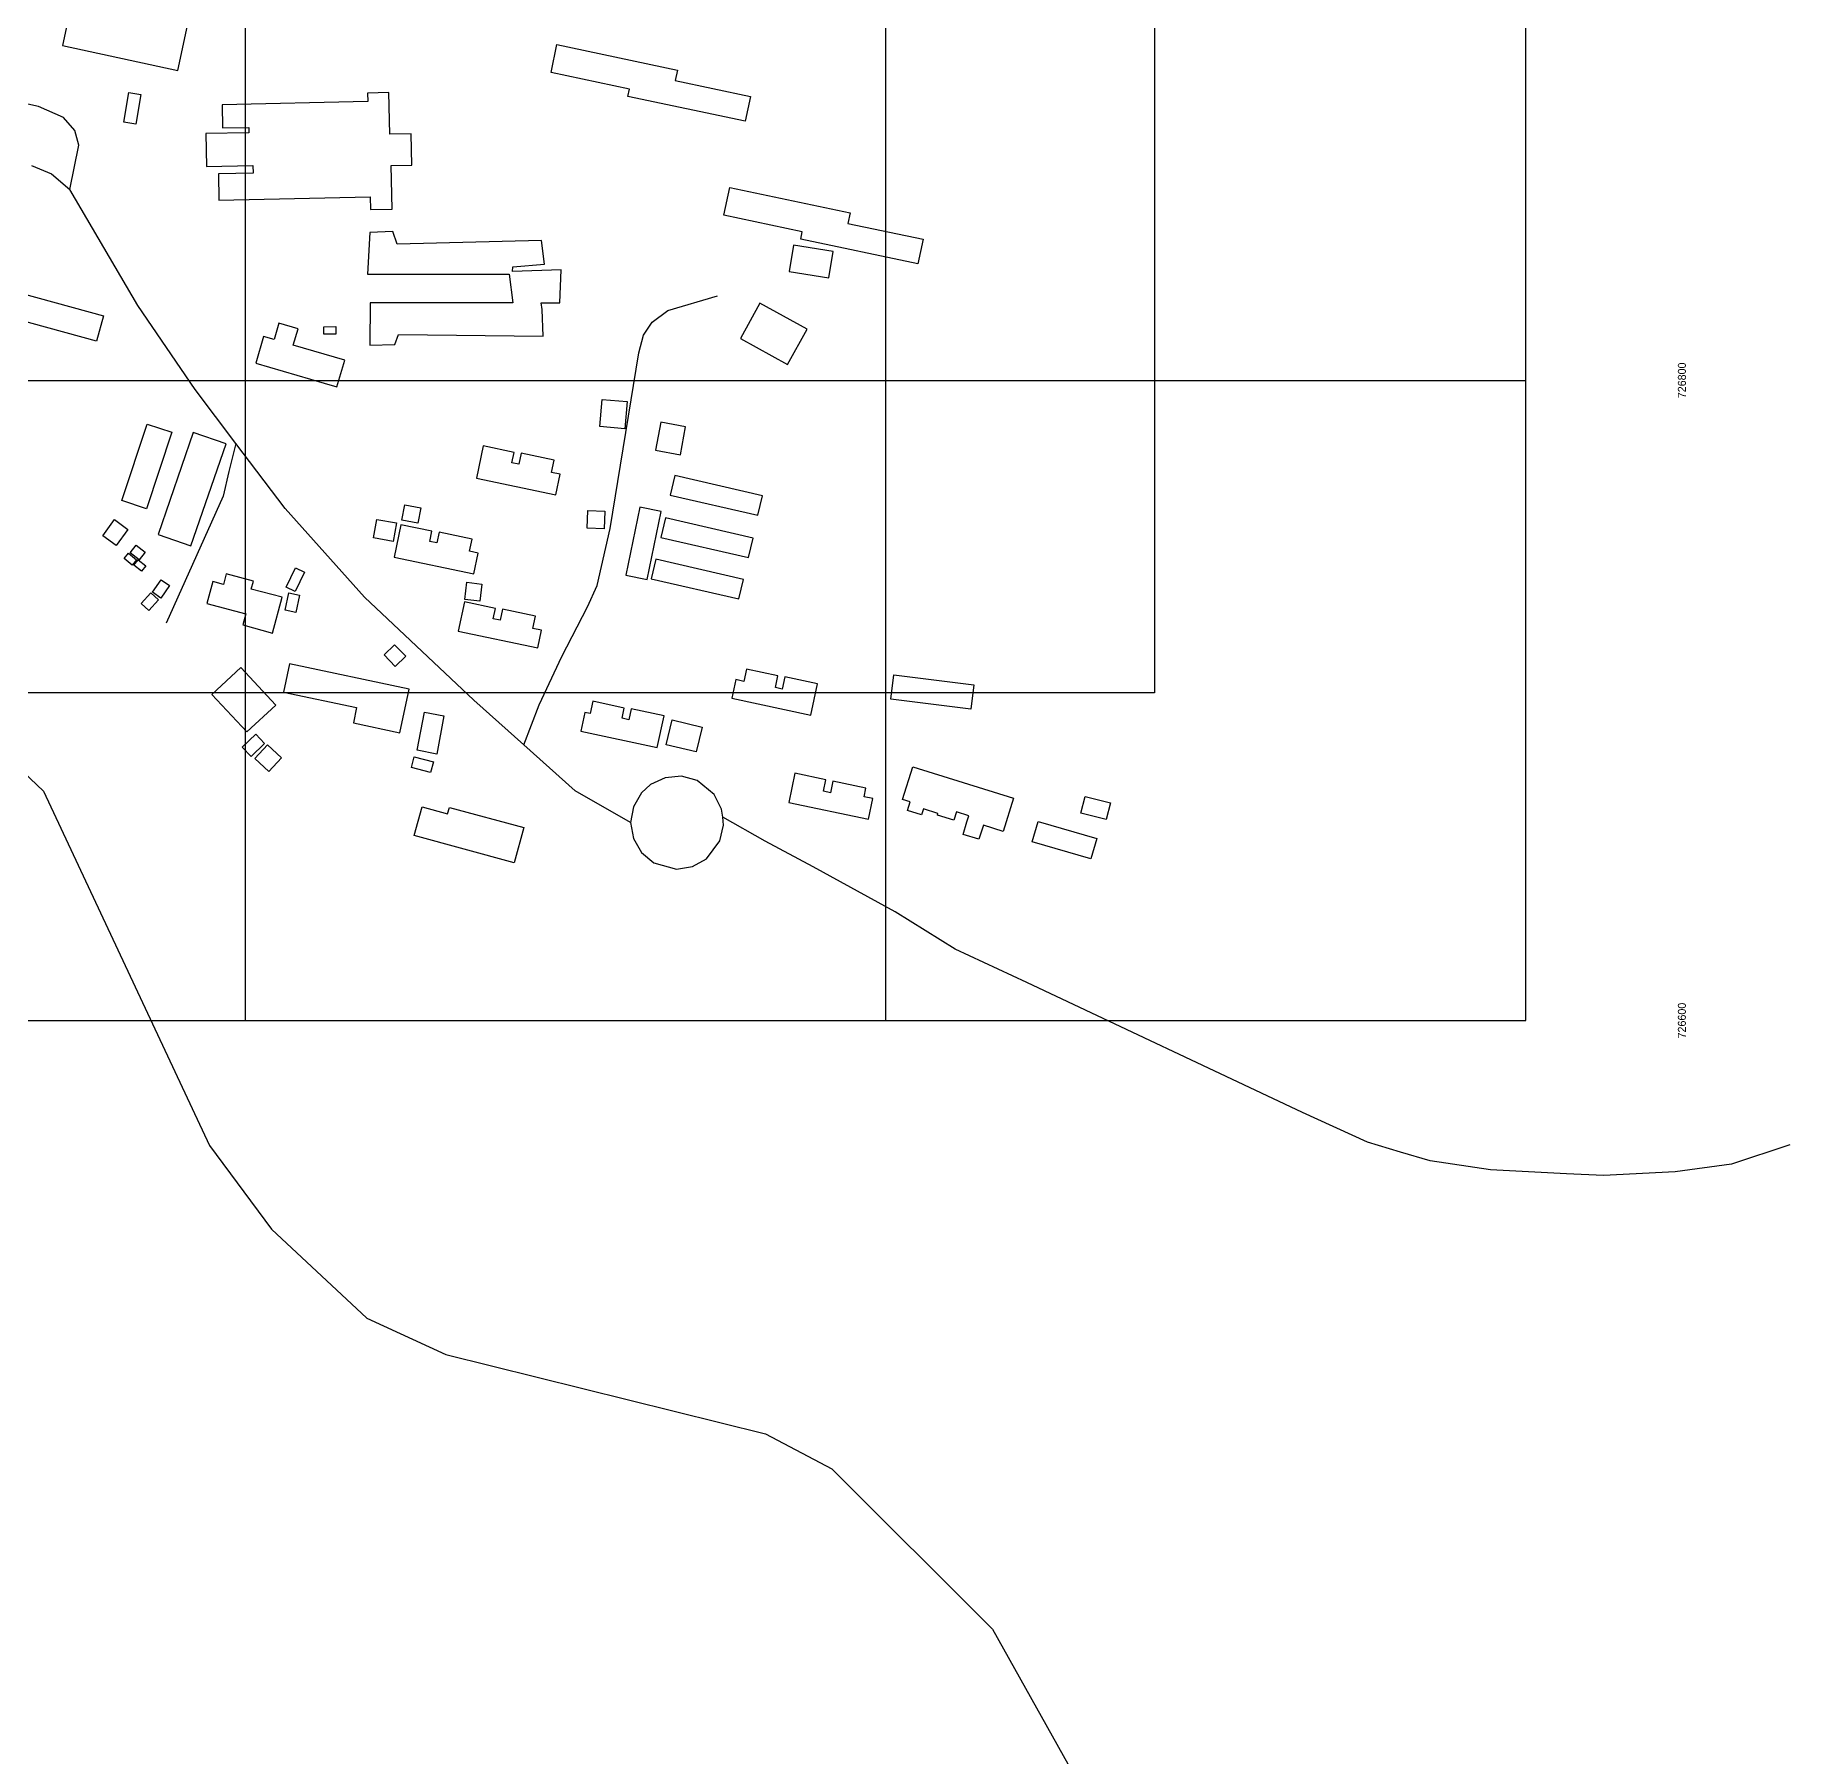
# Model space of a CAD drawing. Header units: metres. Extents: x 375284 to 378017, y 725251 to 730423.
# Drawn here: x 376934 to 377483, y 726370 to 726908 of the extents above; entities that cross this region are included whole.
import ezdxf
from ezdxf.enums import TextEntityAlignment as Align

# ---------------------------------------------------------------- set-up
doc = ezdxf.new("R2010")
doc.units = ezdxf.units.M
for name, color, linetype in [('BUILDINGS', 7, 'Continuous'), ('COORDS', 4, 'Continuous'), ('GRID', 4, 'Continuous'), ('PLOT', 1, 'Continuous'), ('RIVERS', 5, 'Continuous'), ('ROADS', 8, 'Continuous')]:
    doc.layers.add(name, color=color, linetype=linetype)

msp = doc.modelspace()

# ---------------------------------------------------------------- linework, layer by layer
at = {"layer": 'BUILDINGS'}
for p, q in [((376945.81, 726918.66), (376942.78, 726904.65)), ((376978.86, 726896.84), (376981.89, 726910.84)), ((376942.78, 726904.65), (376978.86, 726896.84)), ((377095.45, 726896.16), (377097.3, 726904.88)), ((377097.3, 726904.88), (377134.94, 726896.93)), ((377119.97, 726890.99), (377095.45, 726896.16)), ((377134.94, 726896.93), (377134.24, 726893.64)), ((376961.96, 726880.65), (376963.53, 726889.9)), ((376963.53, 726889.9), (376967.27, 726889.26)), ((377044.78, 726889.91), (377038.15, 726889.77)), ((377045.06, 726876.87), (377044.78, 726889.91)), ((377119.49, 726888.72), (377119.97, 726890.99)), ((377134.24, 726893.64), (377157.72, 726888.68)), ((376967.27, 726889.26), (376965.7, 726880.01)), ((377038.21, 726887.12), (376992.7, 726886.11)), ((376992.7, 726886.11), (376992.85, 726878.84)), ((377038.15, 726889.77), (377038.21, 726887.12)), ((377156.09, 726880.99), (377119.49, 726888.72)), ((377157.72, 726888.68), (377156.09, 726880.99)), ((376965.7, 726880.01), (376961.96, 726880.65)), ((376992.85, 726878.84), (377000.98, 726879.02)), ((377000.98, 726879.02), (377001.01, 726877.37)), ((377001.01, 726877.37), (376987.62, 726877.08)), ((376987.62, 726877.08), (376987.85, 726866.83)), ((377051.74, 726877.02), (377045.06, 726876.87)), ((377051.95, 726867.25), (377051.74, 726877.02)), ((376987.85, 726866.83), (377002.31, 726867.14)), ((377002.37, 726864.72), (376991.52, 726864.49)), ((376991.52, 726864.49), (376991.7, 726856.32)), ((377002.31, 726867.14), (377002.37, 726864.72)), ((377045.54, 726867.1), (377051.95, 726867.25)), ((377045.84, 726853.5), (377045.54, 726867.1)), ((376991.7, 726856.32), (377038.9, 726857.35)), ((377038.9, 726857.35), (377038.99, 726853.35)), ((377149.43, 726851.57), (377151.27, 726860.29)), ((377151.27, 726860.29), (377188.91, 726852.33)), ((377038.99, 726853.35), (377045.84, 726853.5)), ((377173.93, 726846.39), (377149.43, 726851.57)), ((377188.91, 726852.33), (377188.21, 726849.04)), ((377038.81, 726846.17), (377038.11, 726833.17)), ((377045.98, 726846.54), (377038.81, 726846.17)), ((377047.38, 726842.58), (377045.98, 726846.54)), ((377173.46, 726844.12), (377173.93, 726846.39)), ((377188.21, 726849.04), (377211.68, 726844.09)), ((377092.46, 726843.74), (377047.38, 726842.58)), ((377093.45, 726836.31), (377092.46, 726843.74)), ((377171.17, 726842.23), (377169.87, 726834.01)), ((377183.54, 726840.27), (377171.17, 726842.23)), ((377210.06, 726836.4), (377173.46, 726844.12)), ((377211.68, 726844.09), (377210.06, 726836.4)), ((377083.38, 726833.99), (377083.54, 726835.48)), ((377083.54, 726835.48), (377093.45, 726836.31)), ((377182.24, 726832.05), (377183.54, 726840.27)), ((377038.11, 726833.17), (377082.39, 726833.17)), ((377082.39, 726833.17), (377083.54, 726824.25)), ((377098.57, 726834.5), (377083.38, 726833.99)), ((377098.24, 726824.25), (377098.57, 726834.5)), ((377169.87, 726834.01), (377182.24, 726832.05)), ((376930.17, 726827.16), (376955.64, 726820.12)), ((377038.97, 726824.25), (377038.79, 726810.99)), ((377083.54, 726824.25), (377038.97, 726824.25)), ((377092.37, 726824.2), (377098.24, 726824.25)), ((377092.63, 726822.1), (377092.37, 726824.2)), ((377160.73, 726824.11), (377154.63, 726813.09)), ((377175.44, 726815.95), (377160.73, 726824.11)), ((376953.45, 726812.23), (376927.99, 726819.27)), ((376955.64, 726820.12), (376953.45, 726812.23)), ((377092.95, 726813.85), (377092.63, 726822.1)), ((377005.66, 726813.71), (377003.24, 726805.35)), ((377008.95, 726812.75), (377005.66, 726813.71)), ((377010.45, 726817.88), (377008.95, 726812.75)), ((377016.41, 726816.14), (377010.45, 726817.88)), ((377014.9, 726811.02), (377016.41, 726816.14)), ((377024.44, 726816.75), (377028.18, 726816.83)), ((377024.5, 726814.41), (377024.44, 726816.75)), ((377028.23, 726814.47), (377024.5, 726814.41)), ((377028.18, 726816.83), (377028.23, 726814.47)), ((377046.65, 726811.19), (377047.75, 726814.34)), ((377047.75, 726814.34), (377092.95, 726813.85)), ((377154.63, 726813.09), (377169.34, 726804.94)), ((377169.34, 726804.94), (377175.44, 726815.95)), ((377031, 726806.33), (377014.9, 726811.02)), ((377038.79, 726810.99), (377046.65, 726811.19)), ((377003.24, 726805.35), (377024.54, 726799.13)), ((377028.56, 726797.97), (377031, 726806.33)), ((377024.54, 726799.13), (377028.56, 726797.97)), ((377110.7, 726785.54), (377111.41, 726794.06)), ((377111.41, 726794.06), (377119.18, 726793.41)), ((377119.18, 726793.41), (377118.47, 726784.89)), ((376961.3, 726762.47), (376969.22, 726786.36)), ((376969.22, 726786.36), (376976.98, 726783.8)), ((377129.71, 726786.91), (377128.06, 726778.16)), ((377137.5, 726785.45), (377129.71, 726786.91)), ((376976.98, 726783.8), (376969.06, 726759.91)), ((376983.68, 726783.72), (376972.67, 726751.89)), ((376982.93, 726748.35), (376993.93, 726780.18)), ((376993.93, 726780.18), (376983.68, 726783.72)), ((377118.47, 726784.89), (377110.7, 726785.54)), ((377135.86, 726776.69), (377137.5, 726785.45)), ((377074.23, 726779.52), (377072.11, 726769.42)), ((377083.91, 726777.48), (377074.23, 726779.52)), ((377083.23, 726774.27), (377083.91, 726777.48)), ((377086.13, 726777.22), (377085.41, 726773.82)), ((377096.42, 726775.06), (377086.13, 726777.22)), ((377095.62, 726771.24), (377096.42, 726775.06)), ((377128.06, 726778.16), (377135.86, 726776.69)), ((377072.11, 726769.42), (377096.97, 726764.2)), ((377085.41, 726773.82), (377083.23, 726774.27)), ((377098.33, 726770.66), (377095.62, 726771.24)), ((377096.97, 726764.2), (377098.33, 726770.66)), ((377134.12, 726770.25), (377132.71, 726764.15)), ((377161.49, 726763.95), (377134.12, 726770.25)), ((377132.71, 726764.15), (377160.09, 726757.87)), ((377160.09, 726757.87), (377161.49, 726763.95)), ((376969.06, 726759.91), (376961.3, 726762.47)), ((377048.86, 726756.32), (377049.79, 726761.1)), ((377049.79, 726761.1), (377054.77, 726760.13)), ((377054.77, 726760.13), (377053.83, 726755.35)), ((377106.71, 726753.86), (377106.93, 726759.38)), ((377106.93, 726759.38), (377112.27, 726759.17)), ((377112.27, 726759.17), (377112.04, 726753.64)), ((377123.16, 726760.41), (377118.81, 726739.14)), ((377129.85, 726759.05), (377123.16, 726760.41)), ((377125.51, 726737.77), (377129.85, 726759.05)), ((376955.38, 726751.44), (376959.1, 726756.51)), ((376959.1, 726756.51), (376963.27, 726753.45)), ((376963.27, 726753.45), (376959.56, 726748.38)), ((377039.97, 726750.77), (377040.99, 726756.55)), ((377040.99, 726756.55), (377047.13, 726755.47)), ((377047.13, 726755.47), (377046.13, 726749.69)), ((377048.57, 726754.89), (377046.45, 726744.8)), ((377058.25, 726752.86), (377048.57, 726754.89)), ((377053.83, 726755.35), (377048.86, 726756.32)), ((377057.57, 726749.66), (377058.25, 726752.86)), ((377112.04, 726753.64), (377106.71, 726753.86)), ((377131.2, 726757.04), (377129.8, 726750.96)), ((377158.57, 726750.75), (377131.2, 726757.04)), ((376959.56, 726748.38), (376955.38, 726751.44)), ((376963.95, 726746.09), (376965.78, 726748.48)), ((376965.78, 726748.48), (376968.62, 726746.32)), ((376972.67, 726751.89), (376982.93, 726748.35)), ((377046.13, 726749.69), (377039.97, 726750.77)), ((377059.75, 726749.2), (377057.57, 726749.66)), ((377060.47, 726752.6), (377059.75, 726749.2)), ((377070.76, 726750.44), (377060.47, 726752.6)), ((377069.96, 726746.61), (377070.76, 726750.44)), ((377129.8, 726750.96), (377157.18, 726744.67)), ((377157.18, 726744.67), (377158.57, 726750.75)), ((376962.08, 726744.31), (376963.43, 726745.98)), ((376964.58, 726742.29), (376962.08, 726744.31)), ((376963.43, 726745.98), (376965.92, 726743.96)), ((376966.79, 726743.93), (376963.95, 726746.09)), ((376965.92, 726743.96), (376964.58, 726742.29)), ((376965.13, 726742.29), (376966.42, 726743.93)), ((376967.51, 726740.4), (376965.13, 726742.29)), ((376966.42, 726743.93), (376968.81, 726742.04)), ((376968.62, 726746.32), (376966.79, 726743.93)), ((376968.81, 726742.04), (376967.51, 726740.4)), ((377046.45, 726744.8), (377071.31, 726739.58)), ((377072.67, 726746.05), (377069.96, 726746.61)), ((377071.31, 726739.58), (377072.67, 726746.05)), ((377128.15, 726744.11), (377126.75, 726738.01)), ((377155.53, 726737.81), (377128.15, 726744.11)), ((376970.89, 726733.84), (376973.61, 726737.73)), ((376973.61, 726737.73), (376976.23, 726735.91)), ((376989.76, 726737.15), (376987.95, 726730.3)), ((376993.08, 726736.27), (376989.76, 726737.15)), ((376993.94, 726739.52), (376993.08, 726736.27)), ((377002.44, 726737.28), (376993.94, 726739.52)), ((377001.79, 726734.82), (377002.44, 726737.28)), ((377012.69, 726735.38), (377015.56, 726741.4)), ((377018.38, 726740.05), (377015.49, 726734.04)), ((377015.56, 726741.4), (377018.38, 726740.05)), ((377068.53, 726731.58), (377069.19, 726736.92)), ((377069.19, 726736.92), (377073.84, 726736.33)), ((377073.84, 726736.33), (377073.16, 726730.99)), ((377118.81, 726739.14), (377125.51, 726737.77)), ((377126.75, 726738.01), (377154.13, 726731.73)), ((377154.13, 726731.73), (377155.53, 726737.81)), ((376967.36, 726730.27), (376970.36, 726733.63)), ((376972.84, 726731.43), (376969.83, 726728.07)), ((376970.36, 726733.63), (376972.84, 726731.43)), ((376973.49, 726732.01), (376970.89, 726733.84)), ((376976.23, 726735.91), (376973.49, 726732.01)), ((377011.42, 726732.28), (377001.79, 726734.82)), ((377008.46, 726721.06), (377011.42, 726732.28)), ((377012.35, 726728.22), (377013.51, 726733.59)), ((377015.49, 726734.04), (377012.69, 726735.38)), ((377013.51, 726733.59), (377016.86, 726732.87)), ((377016.86, 726732.87), (377015.7, 726727.49)), ((377073.16, 726730.99), (377068.53, 726731.58)), ((376969.83, 726728.07), (376967.36, 726730.27)), ((376987.95, 726730.3), (377000.05, 726727.1)), ((377000.05, 726727.1), (376999.14, 726723.63)), ((377015.7, 726727.49), (377012.35, 726728.22)), ((377068.37, 726730.78), (377066.44, 726721.62)), ((377078.05, 726728.75), (377068.37, 726730.78)), ((377077.38, 726725.54), (377078.05, 726728.75)), ((377079.56, 726725.09), (377077.38, 726725.54)), ((377080.27, 726728.49), (377079.56, 726725.09)), ((377090.57, 726726.33), (377080.27, 726728.49)), ((377089.75, 726722.51), (377090.57, 726726.33)), ((376999.14, 726723.63), (377008.46, 726721.06)), ((377066.44, 726721.62), (377091.31, 726716.4)), ((377092.47, 726721.94), (377089.75, 726722.51)), ((377091.31, 726716.4), (377092.47, 726721.94)), ((377043.26, 726714.26), (377046.53, 726717.43)), ((377046.53, 726717.43), (377050.04, 726713.81)), ((376989.5, 726701.86), (376998.55, 726710.25)), ((376998.55, 726710.25), (377009.42, 726698.54)), ((377013.72, 726711.48), (377011.84, 726702.61)), ((377051.08, 726703.56), (377013.72, 726711.48)), ((377046.76, 726710.64), (377043.26, 726714.26)), ((377050.04, 726713.81), (377046.76, 726710.64)), ((377156.51, 726709.79), (377155.69, 726705.96)), ((377166.31, 726707.68), (377156.51, 726709.79)), ((377048.2, 726689.94), (377051.08, 726703.56)), ((377153.15, 726706.5), (377151.9, 726700.68)), ((377155.69, 726705.96), (377153.15, 726706.5)), ((377165.53, 726704.04), (377166.31, 726707.68)), ((377167.66, 726703.58), (377165.53, 726704.04)), ((377168.47, 726707.4), (377167.66, 726703.58)), ((377178.73, 726705.2), (377168.47, 726707.4)), ((377176.63, 726695.38), (377178.73, 726705.2)), ((377201.59, 726700.41), (377202.53, 726708.03)), ((377202.53, 726708.03), (377227.55, 726704.89)), ((377227.55, 726704.89), (377226.59, 726697.28)), ((377000.38, 726690.15), (376989.5, 726701.86)), ((377009.42, 726698.54), (377000.38, 726690.15)), ((377011.84, 726702.61), (377034.71, 726697.77)), ((377108.53, 726699.74), (377107.71, 726695.91)), ((377118.34, 726697.63), (377108.53, 726699.74)), ((377151.9, 726700.68), (377176.63, 726695.38)), ((377226.59, 726697.28), (377201.59, 726700.41)), ((377034.71, 726697.77), (377033.69, 726693.01)), ((377033.69, 726693.01), (377048.2, 726689.94)), ((377053.63, 726684.44), (377055.91, 726696.35)), ((377055.91, 726696.35), (377062, 726695.18)), ((377062, 726695.18), (377059.73, 726683.27)), ((377105.98, 726696.28), (377104.74, 726690.46)), ((377107.71, 726695.91), (377105.98, 726696.28)), ((377117.65, 726694.42), (377118.34, 726697.63)), ((377119.78, 726693.97), (377117.65, 726694.42)), ((377120.5, 726697.35), (377119.78, 726693.97)), ((377130.75, 726695.16), (377120.5, 726697.35)), ((377128.65, 726685.34), (377130.75, 726695.16)), ((377131.41, 726686.16), (377133.28, 726693.91)), ((377133.28, 726693.91), (377142.65, 726691.66)), ((376998.92, 726685.41), (377003.17, 726689.48)), ((377003.17, 726689.48), (377005.96, 726686.55)), ((377104.74, 726690.46), (377128.65, 726685.34)), ((377142.65, 726691.66), (377140.78, 726683.91)), ((377001.71, 726682.49), (376998.92, 726685.41)), ((377005.96, 726686.55), (377001.71, 726682.49)), ((377002.95, 726681.9), (377006.91, 726686.12)), ((377007.29, 726677.84), (377002.95, 726681.9)), ((377006.91, 726686.12), (377011.24, 726682.05)), ((377011.24, 726682.05), (377007.29, 726677.84)), ((377051.83, 726679.02), (377052.7, 726682.39)), ((377052.7, 726682.39), (377058.71, 726680.82)), ((377059.73, 726683.27), (377053.63, 726684.44)), ((377140.78, 726683.91), (377131.41, 726686.16)), ((377057.83, 726677.46), (377051.83, 726679.02)), ((377058.71, 726680.82), (377057.83, 726677.46)), ((377171.66, 726677.28), (377169.75, 726668.12)), ((377181.35, 726675.24), (377171.66, 726677.28)), ((377205.25, 726669.04), (377208.43, 726679.27)), ((377208.43, 726679.27), (377239.98, 726669.46)), ((377180.59, 726671.64), (377181.35, 726675.24)), ((377182.77, 726671.19), (377180.59, 726671.64)), ((377183.53, 726674.78), (377182.77, 726671.19)), ((377193.82, 726672.62), (377183.53, 726674.78)), ((377193.26, 726669.93), (377193.82, 726672.62)), ((377052.73, 726657.83), (377055.16, 726666.73)), ((377055.16, 726666.73), (377063.13, 726664.56)), ((377063.13, 726664.56), (377063.68, 726666.61)), ((377063.68, 726666.61), (377086.9, 726660.27)), ((377169.75, 726668.12), (377194.61, 726662.89)), ((377195.96, 726669.37), (377193.26, 726669.93)), ((377194.61, 726662.89), (377195.96, 726669.37)), ((377207.62, 726668.3), (377205.25, 726669.04)), ((377206.78, 726665.61), (377207.62, 726668.3)), ((377211.19, 726664.25), (377206.78, 726665.61)), ((377211.79, 726666.15), (377211.19, 726664.25)), ((377216.32, 726664.74), (377211.79, 726666.15)), ((377222.08, 726665.22), (377221.26, 726662.58)), ((377226, 726664.01), (377222.08, 726665.22)), ((377239.98, 726669.46), (377236.75, 726659.07)), ((377261, 726664.81), (377262.32, 726669.98)), ((377262.32, 726669.98), (377270.23, 726667.97)), ((377270.23, 726667.97), (377268.91, 726662.79)), ((377086.9, 726660.27), (377083.91, 726649.31)), ((377216.15, 726664.17), (377216.32, 726664.74)), ((377221.26, 726662.58), (377216.15, 726664.17)), ((377224.18, 726658.16), (377225.4, 726662.07)), ((377225.4, 726662.07), (377226, 726664.01)), ((377230.52, 726661.01), (377229.15, 726656.62)), ((377236.75, 726659.07), (377230.52, 726661.01)), ((377245.8, 726655.85), (377247.64, 726662.2)), ((377247.64, 726662.2), (377265.93, 726656.9)), ((377268.91, 726662.79), (377261, 726664.81)), ((377083.91, 726649.31), (377052.73, 726657.83)), ((377229.15, 726656.62), (377224.18, 726658.16)), ((377264.09, 726650.55), (377245.8, 726655.85)), ((377265.93, 726656.9), (377264.09, 726650.55))]:
    msp.add_line(p, q, dxfattribs=at)
at = {"layer": 'GRID'}
for p, q in [((377000, 726600), (377000, 728000)), ((377200, 726600), (377200, 728000)), ((377400, 726600), (377400, 728000)), ((376000, 726800), (377400, 726800)), ((376000, 726600), (377400, 726600))]:
    msp.add_line(p, q, dxfattribs=at)
at = {"layer": 'PLOT'}
for p, q in [((377284.02, 727822.8), (377284.02, 726702.36)), ((377284.02, 726702.36), (376170.82, 726702.36))]:
    msp.add_line(p, q, dxfattribs=at)
at = {"layer": 'RIVERS'}
for p, q in [((376870.29, 726734.71), (376936.9, 726671.62)), ((376936.9, 726671.62), (376988.69, 726560.99)), ((376988.69, 726560.99), (377008.06, 726534.87)), ((377008.06, 726534.87), (377037.91, 726506.99)), ((377037.91, 726506.99), (377062.53, 726495.68)), ((377062.53, 726495.68), (377162.42, 726470.89)), ((377162.42, 726470.89), (377183.21, 726460.01)), ((377183.21, 726460.01), (377233.37, 726409.85)), ((377233.37, 726409.85), (377266.81, 726350.13))]:
    msp.add_line(p, q, dxfattribs=at)
at = {"layer": 'ROADS'}
for p, q in [((376935.32, 726885.53), (376880.69, 726897.63)), ((376943.08, 726882.1), (376935.32, 726885.53)), ((376946.66, 726878.07), (376943.08, 726882.1)), ((376945.11, 726859.66), (376947.87, 726873.44)), ((376947.87, 726873.44), (376946.66, 726878.07)), ((376933.09, 726867.14), (376939.36, 726864.48)), ((376939.36, 726864.48), (376945.11, 726859.66)), ((376966.38, 726823.43), (376945.11, 726859.66)), ((377131.93, 726821.79), (377147.46, 726826.42)), ((376984.29, 726797.15), (376966.38, 726823.43)), ((377127.01, 726818.2), (377131.93, 726821.79)), ((377122.83, 726808.65), (377124.32, 726814.17)), ((377124.32, 726814.17), (377127.01, 726818.2)), ((377113.88, 726753.71), (377122.83, 726808.65)), ((376997.01, 726780.31), (376984.29, 726797.15)), ((376997.01, 726780.31), (376994.74, 726771.55)), ((377012.35, 726759.99), (376997.01, 726780.31)), ((376994.74, 726771.55), (376993.02, 726763.86)), ((376993.02, 726763.86), (376975.18, 726724.16)), ((377037.14, 726732.22), (377012.35, 726759.99)), ((377109.84, 726735.94), (377113.88, 726753.71)), ((377071.32, 726700.11), (377037.14, 726732.22)), ((377106.85, 726729.23), (377109.84, 726735.94)), ((377098.79, 726713.7), (377106.85, 726729.23)), ((377091.78, 726698.62), (377098.79, 726713.7)), ((377086.9, 726686.15), (377071.32, 726700.11)), ((377086.9, 726686.15), (377091.78, 726698.62)), ((377102.98, 726671.75), (377086.9, 726686.15)), ((377136.17, 726676.3), (377131.14, 726675.88)), ((377141.05, 726674.97), (377136.17, 726676.3)), ((377120.3, 726661.84), (377102.98, 726671.75)), ((377123.71, 726671.18), (377121.18, 726666.8)), ((377126.56, 726673.77), (377123.71, 726671.18)), ((377131.14, 726675.88), (377126.56, 726673.77)), ((377146.45, 726670.58), (377141.05, 726674.97)), ((377148.74, 726666.07), (377146.45, 726670.58)), ((377121.18, 726666.8), (377120.3, 726661.84)), ((377149.07, 726663.5), (377148.74, 726666.07)), ((377120.3, 726661.84), (377121.17, 726656.86)), ((377148.23, 726656.15), (377149.37, 726661.06)), ((377162.32, 726656.03), (377149.07, 726663.5)), ((377149.37, 726661.06), (377149.07, 726663.5)), ((377121.17, 726656.86), (377123.7, 726652.48)), ((377144.02, 726650.54), (377148.23, 726656.15)), ((377177.32, 726648), (377162.32, 726656.03)), ((377123.7, 726652.48), (377127.56, 726649.23)), ((377127.56, 726649.23), (377134.63, 726647.28)), ((377139.61, 726648.08), (377144.02, 726650.54)), ((377134.63, 726647.28), (377139.61, 726648.08)), ((377203, 726633.98), (377177.32, 726648)), ((377221.66, 726622.33), (377203, 726633.98)), ((377244.05, 726611.89), (377221.66, 726622.33)), ((377330.19, 726571.26), (377244.05, 726611.89)), ((377350.5, 726562.02), (377330.19, 726571.26)), ((377360.86, 726558.94), (377350.5, 726562.02)), ((377482.5, 726561.14), (377464.26, 726555.14)), ((377370.06, 726556.2), (377360.86, 726558.94)), ((377389.01, 726553.36), (377370.06, 726556.2)), ((377412.73, 726552.15), (377389.01, 726553.36)), ((377424.24, 726551.56), (377412.73, 726552.15)), ((377446.63, 726552.75), (377424.24, 726551.56)), ((377464.26, 726555.14), (377446.63, 726552.75))]:
    msp.add_line(p, q, dxfattribs=at)

# ---------------------------------------------------------------- texts
at = {"layer": 'COORDS'}
for s, p in [('726800', (377450, 726800)), ('726600', (377450, 726600))]:
    msp.add_text(s, height=2.5, rotation=90, dxfattribs=at).set_placement(p, align=Align.CENTER)

doc.saveas('drawing.dxf')
